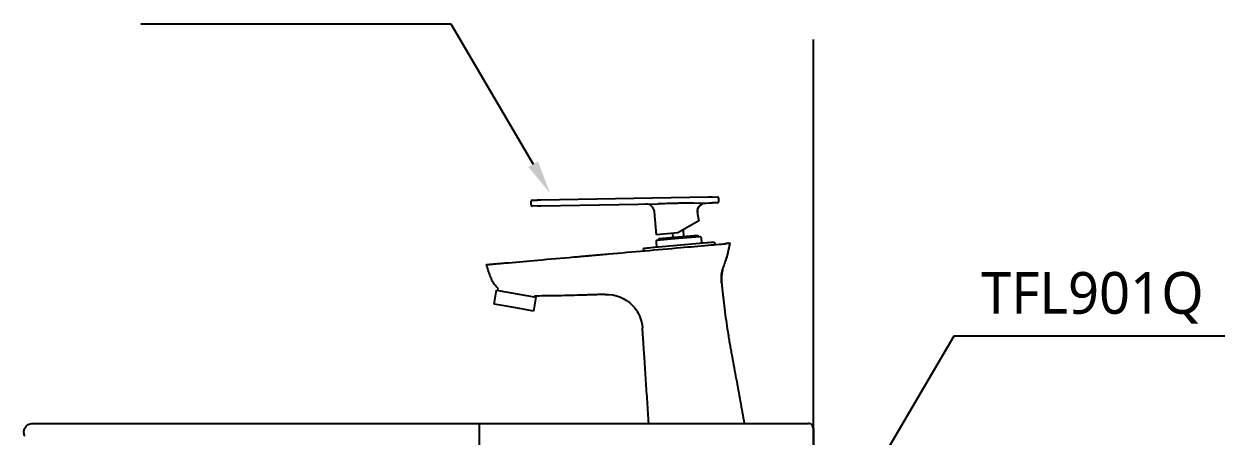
# Model space of a CAD drawing. Extents: x 10258 to 13358, y -4678 to -2578.
# Drawn here: x 12186 to 12900, y -3766 to -3519 of the extents above; entities that cross this region are included whole.
import ezdxf

# ---------------------------------------------------------------- set-up
doc = ezdxf.new("R2010")
doc.units = 0
doc.header["$LTSCALE"] = 20
doc.header["$MEASUREMENT"] = 0
doc.linetypes.add('CENTER', pattern=[2, 1.25, -0.25, 0.25, -0.25])
doc.layers.get('0').update_dxf_attribs({"linetype": 'CONTINUOUS'})
for name, color, linetype in [('1', 1, 'CONTINUOUS'), ('3', 3, 'CONTINUOUS'), ('CENTER', 2, 'CENTER')]:
    doc.layers.add(name, color=color, linetype=linetype)
doc.styles.get("Standard").update_dxf_attribs({"font": 'NanumGothic.ttf'})

# ---------------------------------------------------------------- blocks, each defined once
blk = doc.blocks.new('A$C262F12CF')
at = {"ltscale": 0.5}
blk.add_line((97.23, 0), (154.35, 0), dxfattribs=at)
at = {"layer": '1', "color": 7, "linetype": 'Continuous'}
for p, q in [((135.31, 135.63), (138.37, 135.68)), ((26.84, 130.74), (26.79, 133.24)), ((27.28, 133.74), (30.34, 133.8)), ((30.4, 130.3), (27.35, 130.24)), ((32.58, 133.84), (30.34, 133.8)), ((30.4, 130.3), (32.65, 130.34)), ((133.07, 135.59), (32.58, 133.84)), ((32.65, 130.34), (102.84, 131.56)), ((124.22, 131.94), (133.13, 132.09)), ((135.31, 135.63), (133.07, 135.59)), ((133.13, 132.09), (135.37, 132.13)), ((138.43, 132.18), (135.37, 132.13)), ((138.88, 135.19), (138.92, 132.69)), ((101.76, 113.09), (100.55, 126.87)), ((127.05, 122.36), (127.13, 121.39)), ((127.13, 121.39), (114.71, 114.22)), ((117.72, 115.96), (118.06, 112.02)), ((136.58, 108.62), (94.14, 104.91)), ((101.61, 109.07), (101.91, 105.58)), ((114.71, 114.22), (101.76, 113.09)), ((115.01, 110.75), (102.06, 109.61)), ((103.32, 110.73), (126.53, 112.76)), ((103.41, 109.73), (103.32, 110.73)), ((111.79, 111.47), (111.57, 113.94)), ((127.96, 111.88), (115.01, 110.75)), ((126.53, 112.76), (126.62, 111.76)), ((128.51, 111.42), (128.81, 107.94)), ((128.78, 108.27), (136.58, 108.62)), ((136.58, 108.62), (136.71, 107.13)), ((94.14, 104.91), (101.88, 105.91)), ((94.27, 103.42), (94.14, 104.91)), ((4.55, 71.5), (6.03, 79.87)), ((6.03, 79.87), (29.66, 75.7)), ((6.82, 79.73), (7, 80.79)), ((12.99, 70.01), (4.55, 71.5)), ((29.66, 75.7), (28.19, 67.33)), ((28.96, 76.31), (28.87, 75.84)), ((19.74, 68.82), (12.99, 70.01)), ((28.19, 67.33), (19.74, 68.82))]:
    blk.add_line(p, q, dxfattribs=at)
for centre, radius, start, end in [((138.38, 135.18), 0.5, 1.00021, 90.99999), ((27.29, 133.24), 0.5, 90.99999, 181.00021), ((27.34, 130.74), 0.5, 181.00021, 270.99999), ((95.57, 126.43), 5, 4.76016, 90.99999), ((138.42, 132.68), 0.5, 270.99999, 1.00021), ((102.11, 109.12), 0.5, 95.00015, 185.00014), ((128.01, 111.38), 0.5, 5.00014, 95.00015), ((162.18, 86.38), 21.5, 165.64525, 185.92847)]:
    blk.add_arc(centre, radius, start, end, dxfattribs=at)
at = {"layer": '1', "color": 7, "linetype": 'Continuous', "extrusion": (0, 0, -1)}
blk.add_arc((-18.61, 93.21), 17, 313.07751, 337.32487, dxfattribs=at)
for centre, major_axis, ratio, start_param, end_param in [((131.27, 127.06), (-0.09, 5), 0.978413, 4.644078, 6.283185), ((131.42, 127.06), (0.09, -5), 0.999997, 1.661177, 3.141788), ((162.18, 86.37), (20.72, -5.74), 0.999735, 3.138968, 3.239203), ((162.18, 86.37), (-20.72, 5.74), 0.999735, 0.000013, 0.09761), ((162.18, 86.37), (-20.72, 5.74), 0.999735, 5.90924, 6.283198), ((71.96, 55.85), (-19.98, 7.94), 1, 1.153489, 1.989306)]:
    blk.add_ellipse(centre, major_axis=major_axis, ratio=ratio, start_param=start_param, end_param=end_param, dxfattribs=at)
at = {"layer": '1', "color": 7, "linetype": 'Continuous'}
for points, knots in [([(124.22, 131.94), (122.87, 131.91), (121.52, 131.91), (118.54, 131.9), (116.9, 131.9), (114.69, 131.88), (114.12, 131.87), (112.46, 131.85), (111.37, 131.82), (108.73, 131.74), (107.18, 131.68), (104.7, 131.61), (103.77, 131.58), (102.84, 131.56)], [0, 0, 0, 0, 0.189442, 0.189442, 0.41846, 0.41846, 0.499035, 0.499035, 0.651444, 0.651444, 0.869304, 0.869304, 1, 1, 1, 1]), ([(126.43, 127.45), (126.42, 127.29), (126.41, 127.11), (126.4, 126.82), (126.4, 126.73), (126.39, 126.63)], [0, 0, 0, 0, 0.685434, 0.685434, 1, 1, 1, 1]), ([(126.39, 126.63), (126.39, 126.42), (126.39, 126.2), (126.41, 125.65), (126.43, 125.3), (126.51, 124.65), (126.56, 124.33), (126.67, 123.74), (126.73, 123.47), (126.85, 123), (126.91, 122.79), (127, 122.49), (127.03, 122.39), (127.05, 122.33), (127.05, 122.33), (127.05, 122.33)], [0, 0, 0, 0, 0.114939, 0.114939, 0.279354, 0.279354, 0.440312, 0.440312, 0.602681, 0.602681, 0.769066, 0.769066, 0.935927, 0.935927, 1, 1, 1, 1]), ([(132.75, 106.79), (135.08, 106.99), (137.38, 107.19), (141.31, 107.53), (142.79, 107.66), (143.42, 107.72)], [0, 0, 0, 0, 0.5, 0.5, 1, 1, 1, 1]), ([(142.12, 94.11), (142.97, 96.32), (143.72, 98.59), (144.97, 103.2), (145.48, 105.56), (145.87, 107.93)], [0, 0, 0, 0, 0.496999, 0.496999, 1, 1, 1, 1]), ([(142.12, 94.11), (142.55, 95.27), (143.52, 97.92), (144.85, 102.52), (145.51, 106.01), (145.87, 107.93)], [0, 0, 0, 0, 0.258132, 0.59147, 1, 1, 1, 1]), ([(145.87, 107.93), (145.87, 107.93), (145.87, 107.93), (145.76, 107.92), (145.25, 107.88), (144.07, 107.78), (143.76, 107.75), (143.42, 107.72)], [0, 0, 0, 0, 0.08327, 0.08327, 0.791492, 0.791492, 1, 1, 1, 1]), ([(13.15, 96.32), (18.99, 96.83), (32.02, 97.97), (46.42, 99.23), (54.96, 99.98), (56.32, 100.1)], [0, 0, 0, 0, 0.40612, 0.905778, 1, 1, 1, 1]), ([(56.32, 100.1), (57.33, 100.19), (59.34, 100.36), (61.36, 100.54), (63.37, 100.72), (65.39, 100.89), (67.4, 101.07), (68.41, 101.16)], [0, 0, 0, 0, 0.25, 0.5, 0.5, 0.75, 1, 1, 1, 1]), ([(68.41, 101.16), (70.03, 101.3), (78.85, 102.07), (94.86, 103.47), (114.69, 105.21), (127.32, 106.31), (132.75, 106.79)], [0, 0, 0, 0, 0.075728, 0.411101, 0.746475, 1, 1, 1, 1]), ([(2.93, 86.66), (2.75, 87.09), (1.62, 89.87), (0.67, 92.73), (0, 95.17)], [0, 0, 0, 0, 0.156198, 1, 1, 1, 1]), ([(1.62, 95.31), (1.69, 95.32), (1.87, 95.34), (2.32, 95.37), (3.09, 95.44), (4.31, 95.55), (5.77, 95.68), (7.43, 95.82), (9.24, 95.98), (11.17, 96.15), (12.49, 96.26), (13.15, 96.32)], [0, 0, 0, 0, 0.0625, 0.125, 0.25, 0.375001, 0.500001, 0.625002, 0.750002, 0.875003, 1, 1, 1, 1]), ([(140.8, 84.16), (140.93, 82.87), (141.13, 81.02), (141.39, 78.61), (141.55, 77.21), (141.68, 76.08), (141.81, 74.96), (141.97, 73.56), (142.17, 71.87), (142.38, 70.19), (142.59, 68.51), (143.03, 65.14), (143.72, 60.1), (144.57, 54.52), (145.22, 50.61), (145.6, 48.39), (145.99, 46.16), (146.48, 43.38), (147.69, 36.7), (149.55, 26.7), (151.6, 15.59), (153.17, 6.68), (153.96, 2.23), (154.35, 0)], [0, 0, 0, 0, 0.045536, 0.065421, 0.085305, 0.095248, 0.10519, 0.125075, 0.144959, 0.164844, 0.184729, 0.204613, 0.284152, 0.363691, 0.40346, 0.423345, 0.443229, 0.482999, 0.522768, 0.681845, 0.840923, 0.920461, 1, 1, 1, 1]), ([(58.35, 76.89), (53.22, 76.73), (48.09, 76.61), (38.68, 76.43), (34.41, 76.37), (30.13, 76.32)], [0, 0, 0, 0, 0.545544, 0.545544, 1, 1, 1, 1]), ([(70.5, 77.31), (69.49, 77.27), (67.46, 77.19), (65.44, 77.12), (63.41, 77.05), (61.39, 76.98), (59.36, 76.92), (58.35, 76.89)], [0, 0, 0, 0, 0.25, 0.5, 0.5, 0.75, 1, 1, 1, 1]), ([(87.33, 70.88), (89.19, 68.98), (90.67, 66.73), (92.69, 62.06), (93.24, 59.65), (93.4, 57.36)], [0, 0, 0, 0, 0.5, 0.5, 1, 1, 1, 1]), ([(97.23, 0), (97.09, 2.15), (96.8, 6.44), (96.23, 15.03), (95.52, 25.77), (94.88, 35.43), (94.45, 41.87), (94.27, 44.56), (94.13, 46.71), (93.99, 48.85), (93.75, 52.41), (93.54, 55.42), (93.4, 57.36)], [0, 0, 0, 0, 0.112309, 0.224617, 0.449235, 0.673852, 0.730007, 0.786161, 0.814238, 0.842315, 0.89847, 1, 1, 1, 1])]:
    blk.add_open_spline(points, degree=3, knots=knots, dxfattribs=at)
for points, degree in [([(0, 95.17), (0, 95.17), (0.54, 95.22), (1.62, 95.31)], 3), ([(141.46, 92.12), (141.35, 91.71)], 1), ([(140.8, 84.16), (140.8, 84.16), (140.8, 84.15), (140.8, 84.15)], 3), ([(140.8, 84.16), (140.8, 84.16), (140.8, 84.15), (140.8, 84.15)], 3), ([(30.13, 76.32), (29.71, 76.32), (29.29, 76.31), (28.87, 76.31)], 3), ([(71.11, 77.33), (70.91, 77.32), (70.7, 77.32), (70.5, 77.31)], 3)]:
    blk.add_open_spline(points, degree=degree, dxfattribs=at)

msp = doc.modelspace()

# ---------------------------------------------------------------- linework, layer by layer
at = {"layer": '1', "color": 3}
for p, q in [((12255.68237, -3519.37055), (12441.33792, -3519.37055)), ((12441.33792, -3519.37055), (12490.56646, -3603.45264)), ((12742.55117, -3706.41298), (12693.32263, -3790.49507)), ((12910.88227, -3706.41298), (12742.55117, -3706.41298))]:
    msp.add_line(p, q, dxfattribs=at)
at = {"layer": '1'}
msp.add_line((12658.39971, -4568.79806), (12658.39971, -3528.79806), dxfattribs=at)
at = {"layer": '1', "color": 0}
msp.add_line((12658.39971, -3761.78648), (12658.39971, -3923.08973), dxfattribs=at)
at = {"layer": '1', "color": 7}
msp.add_arc((12655.39971, -3761.78648), 3, 0, 90.00142817, dxfattribs=at)
at = {"layer": '1', "color": 0, "linetype": 'Continuous'}
msp.add_open_spline([(12186.22829, -3766.39119), (12186.05496, -3766.08327), (12185.75017, -3765.40392), (12185.51699, -3764.23215), (12185.58296, -3762.91623), (12186.03302, -3761.56189), (12186.88644, -3760.34181), (12188.05839, -3759.41808), (12189.40003, -3758.89693), (12190.23897, -3758.78469), (12190.66056, -3758.79806)], degree=3, knots=[0, 0, 0, 0, 0.078991871, 0.17203325, 0.280507011, 0.403795222, 0.539760384, 0.685660526, 0.839325685, 1, 1, 1, 1], dxfattribs=at)
at = {"layer": '1', "color": 3}
msp.add_solid([(12487.68989, -3605.13682), (12493.44303, -3601.76846), (12500.67154, -3620.71206)], dxfattribs=at)
at = {"layer": '3', "color": 0}
msp.add_line((12190.66056, -3758.79806), (12655.39964, -3758.78648), dxfattribs=at)
at = {"layer": 'CENTER', "color": 2, "linetype": 'CENTER', "ltscale": 2}
msp.add_line((12458.39971, -4266.82047), (12458.39971, -3758.34554), dxfattribs=at)

# ---------------------------------------------------------------- block references
msp.add_blockref('A$C262F12CF', (12462.61059, -3758.78814))

# ---------------------------------------------------------------- texts
at = {"layer": '1', "color": 2, "insert": (12825.49995, -3683.55022), "char_height": 25, "attachment_point": 5}
msp.add_mtext('TFL901Q', dxfattribs=at)

doc.saveas('drawing.dxf')
